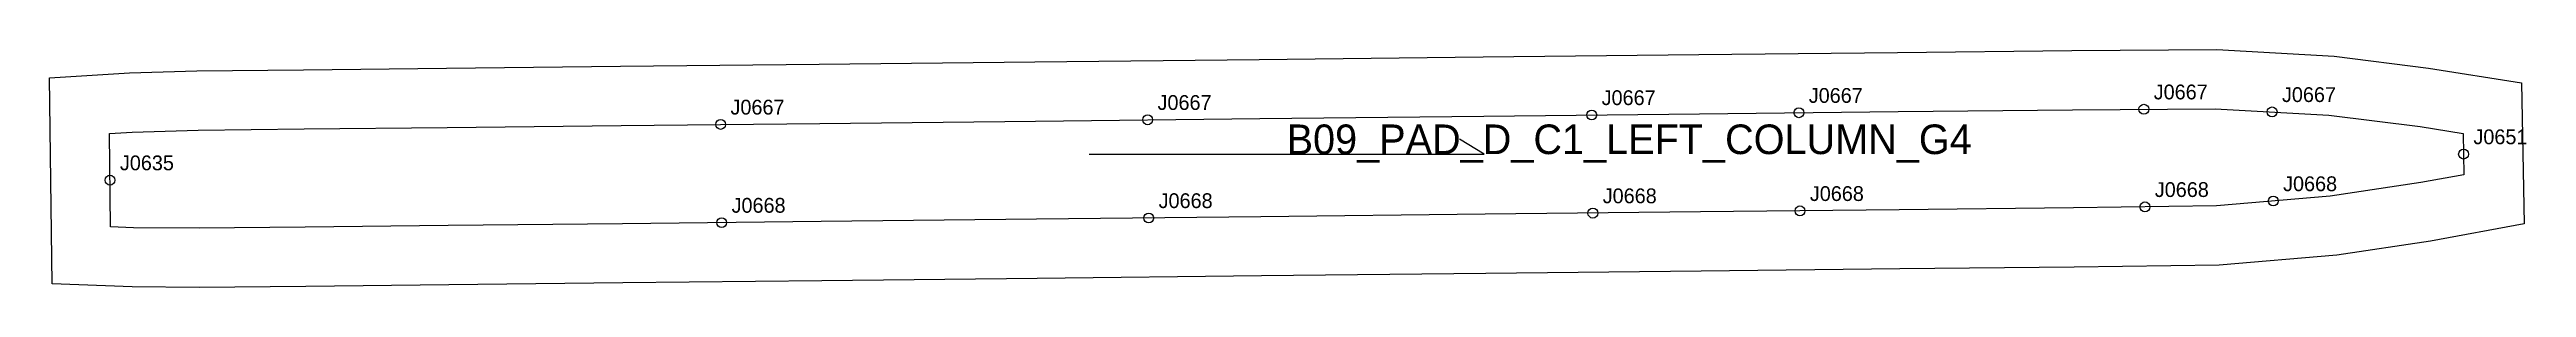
# Model space of a CAD drawing. Header units: millimetres. Extents: x -12 to 489, y -31 to 17.
import ezdxf

# ---------------------------------------------------------------- set-up
doc = ezdxf.new("R2010")
doc.units = ezdxf.units.MM
for name, color, linetype in [('CUT', 1, 'Continuous'), ('GRAIN', 3, 'Continuous'), ('LABEL', 7, 'Continuous'), ('NOTCH', 2, 'Continuous'), ('SEW', 5, 'Continuous')]:
    doc.layers.add(name, color=color, linetype=linetype)

msp = doc.modelspace()

# ---------------------------------------------------------------- linework, layer by layer
at = {"layer": 'CUT'}
msp.add_lwpolyline([(-12.14, 11.28), (4.08, 12.27), (17.67, 12.67), (39.28, 12.91), (68.22, 13.22), (103.47, 13.61), (143.69, 14.04), (187.33, 14.52), (232.72, 15.01), (278.11, 15.51), (321.75, 15.98), (361.97, 16.42), (397.25, 16.81), (426.59, 17.01), (450.36, 15.68), (469.47, 13.26), (488.29, 10.28), (488.78, -18.32), (469.86, -21.79), (450.92, -24.63), (427.1, -26.66), (397.73, -27.08), (362.45, -27.46), (322.23, -27.9), (278.59, -28.37), (233.2, -28.87), (187.81, -29.36), (144.17, -29.84), (103.95, -30.28), (68.7, -30.66), (39.77, -30.98), (18.15, -31.21), (4.56, -31.09), (-11.63, -30.5), (-12.14, 11.28)], close=True, dxfattribs=at)
at = {"layer": 'GRAIN'}
for p, q in [((198.29, -4.18), (278.29, -4.18)), ((278.29, -4.18), (273.29, -1.18))]:
    msp.add_line(p, q, dxfattribs=at)
at = {"layer": 'NOTCH'}
for centre in [(341.99, 4.2), (411.82, 4.91), (437.78, 4.37), (123.71, 1.83), (210.16, 2.77), (300.06, 3.75), (476.54, -4.18), (0.11, -9.46), (342.21, -15.68), (412.04, -14.87), (438.01, -13.69), (123.93, -18.06), (210.38, -17.12), (300.28, -16.14)]:
    msp.add_circle(centre, 1, dxfattribs=at)
at = {"layer": 'SEW'}
msp.add_lwpolyline([(0, 0), (4.62, 0.28), (17.92, 0.67), (39.42, 0.91), (68.35, 1.22), (103.6, 1.61), (143.82, 2.05), (187.46, 2.52), (232.85, 3.01), (278.24, 3.51), (321.88, 3.98), (362.1, 4.42), (397.36, 4.81), (426.29, 5.01), (449.27, 3.72), (467.77, 1.38), (476.47, 0), (476.61, -8.35), (467.88, -9.95), (449.52, -12.71), (426.51, -14.66), (397.57, -15.08), (362.32, -15.46), (322.1, -15.9), (278.46, -16.38), (233.07, -16.87), (187.68, -17.36), (144.04, -17.84), (103.82, -18.28), (68.57, -18.66), (39.63, -18.98), (18.14, -19.21), (4.83, -19.09), (0.23, -18.92)], close=True, dxfattribs=at)

# ---------------------------------------------------------------- texts
at = {"layer": 'LABEL'}
for s, height, p in [('J0667', 3, (125.71, 3.83)), ('J0667', 3, (212.16, 4.77)), ('J0667', 3, (302.06, 5.75)), ('J0667', 3, (343.99, 6.2)), ('J0667', 3, (413.82, 6.91)), ('J0667', 3, (439.78, 6.37)), ('B09_PAD_D_C1_LEFT_COLUMN_G4', 6, (238.29, -4.18)), ('J0651', 3, (478.54, -2.18)), ('J0635', 3, (2.11, -7.46)), ('J0668', 3, (414.04, -12.87)), ('J0668', 3, (440.01, -11.69)), ('J0668', 3, (125.93, -16.06)), ('J0668', 3, (212.38, -15.12)), ('J0668', 3, (302.28, -14.14)), ('J0668', 3, (344.21, -13.68))]:
    msp.add_text(s, height=height, dxfattribs=at).set_placement(p)

doc.saveas('drawing.dxf')
